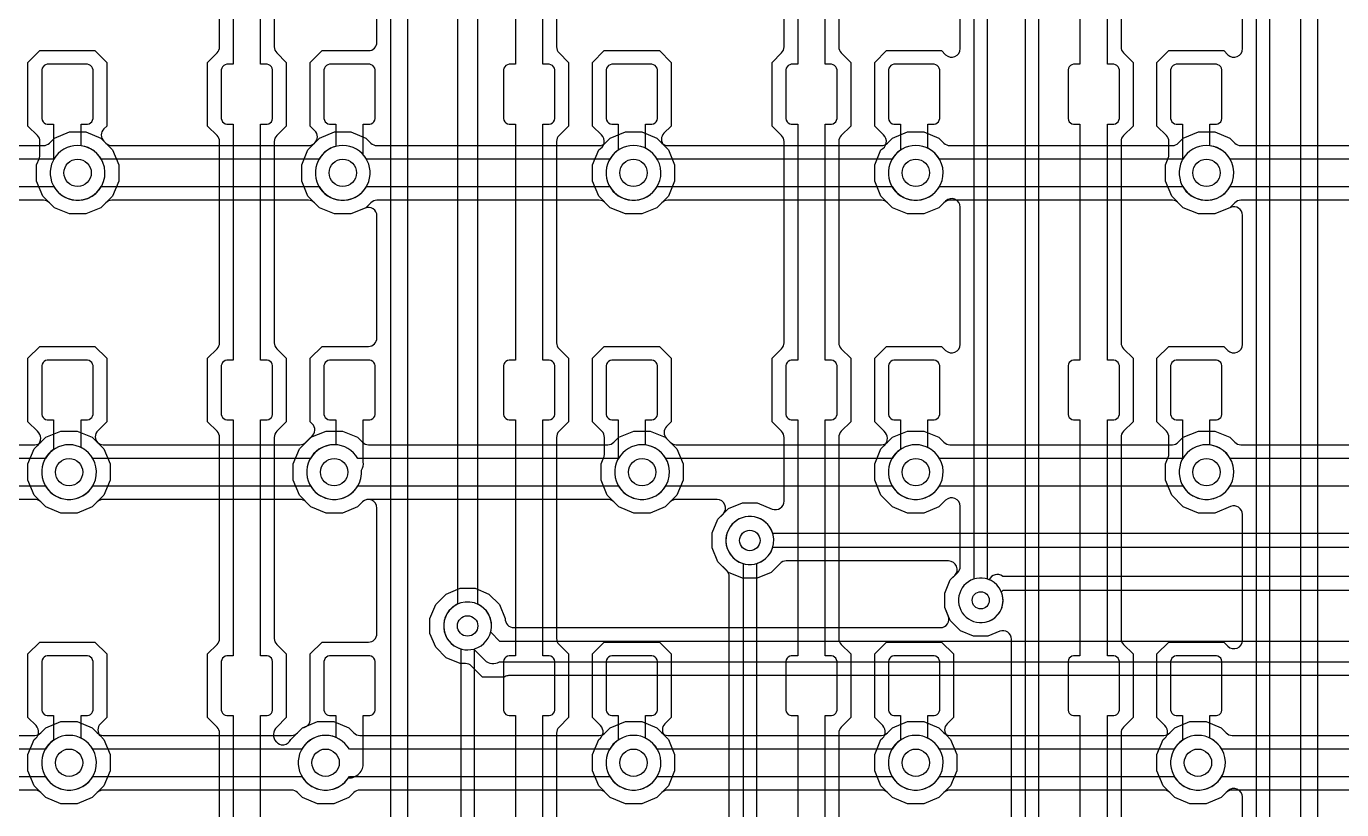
# Model space of a CAD drawing. Header units: millimetres. Extents: x -12.6 to 79.4, y -27 to 65.1.
# Drawn here: x 19.05 to 38.58, y 1.33 to 12.97 of the extents above; entities that cross this region are included whole.
import ezdxf

# ---------------------------------------------------------------- set-up
doc = ezdxf.new("R2010")
doc.units = ezdxf.units.MM

msp = doc.modelspace()

# ---------------------------------------------------------------- linework, layer by layer
at = {"layer": '16_copper'}
for points in [[(16.129, 11.201), (19.304, 11.201, 0.198917), (19.393, 11.239), (19.467, 11.312), (19.691, 11.405), (19.933, 11.405), (20.157, 11.312), (20.231, 11.239, 0.198917), (20.32, 11.201), (23.241, 11.201, 0.198917), (23.33, 11.239), (23.404, 11.312), (23.628, 11.405), (23.87, 11.405), (24.094, 11.312), (24.168, 11.239, 0.198912), (24.257, 11.201), (27.559, 11.201, 0.198912), (27.648, 11.239), (27.722, 11.312), (27.946, 11.405), (28.188, 11.405), (28.412, 11.312), (28.486, 11.239, 0.198912), (28.575, 11.201), (31.75, 11.201, 0.198912), (31.839, 11.239), (31.913, 11.312), (32.137, 11.405), (32.379, 11.405), (32.603, 11.312), (32.677, 11.239, 0.198912), (32.766, 11.201), (36.068, 11.201, 0.198912), (36.157, 11.239), (36.231, 11.312), (36.455, 11.405), (36.697, 11.405), (36.921, 11.312), (36.995, 11.239, 0.198912), (37.084, 11.201), (40.132, 11.201, 0.198912)], [(40.288, 10.998), (36.928, 10.998, 0.577351), (36.224, 10.998), (32.61, 10.998, 0.577351), (31.906, 10.998), (28.419, 10.998, 0.577351), (27.715, 10.998), (24.101, 10.998, 0.577351), (23.397, 10.998), (20.164, 10.998, 0.577351), (19.46, 10.998), (15.973, 10.998, 0.577351)], [(15.973, 10.592), (19.46, 10.592, 0.577351), (20.164, 10.592), (23.397, 10.592, 0.577351), (24.101, 10.592), (27.715, 10.592, 0.577351), (28.419, 10.592), (31.906, 10.592, 0.577351), (32.61, 10.592), (36.224, 10.592, 0.577351), (36.928, 10.592), (40.288, 10.592, 0.577351)], [(40.132, 10.389), (37.084, 10.389, 0.198912), (36.995, 10.351), (36.921, 10.278), (36.697, 10.185), (36.455, 10.185), (36.231, 10.278), (36.157, 10.351, 0.198912), (36.068, 10.389), (32.766, 10.389, 0.198912), (32.677, 10.351), (32.603, 10.278), (32.379, 10.185), (32.137, 10.185), (31.913, 10.278), (31.839, 10.351, 0.198912), (31.75, 10.389), (28.575, 10.389, 0.198912), (28.486, 10.351), (28.412, 10.278), (28.188, 10.185), (27.946, 10.185), (27.722, 10.278), (27.648, 10.351, 0.198912), (27.559, 10.389), (24.257, 10.389, 0.198912), (24.168, 10.351), (24.094, 10.278), (23.87, 10.185), (23.628, 10.185), (23.404, 10.278), (23.33, 10.351, 0.198917), (23.241, 10.389), (20.32, 10.389, 0.198917), (20.231, 10.351), (20.157, 10.278), (19.933, 10.185), (19.691, 10.185), (19.467, 10.278), (19.393, 10.351, 0.198917), (19.304, 10.389), (16.129, 10.389, 0.198917)], [(16.002, 6.756), (19.177, 6.756, 0.198917), (19.266, 6.794), (19.34, 6.867), (19.564, 6.96), (19.806, 6.96), (20.03, 6.867), (20.104, 6.794, 0.198917), (20.193, 6.756), (23.114, 6.756, 0.198917), (23.203, 6.794), (23.277, 6.867), (23.501, 6.96), (23.743, 6.96), (23.967, 6.867), (24.041, 6.794, 0.198917), (24.13, 6.756), (27.686, 6.756, 0.198917), (27.775, 6.794), (27.849, 6.867), (28.073, 6.96), (28.315, 6.96), (28.539, 6.867), (28.613, 6.794, 0.198917), (28.702, 6.756), (31.75, 6.756, 0.198917), (31.839, 6.794), (31.913, 6.867), (32.137, 6.96), (32.379, 6.96), (32.603, 6.867), (32.677, 6.794, 0.198917), (32.766, 6.756), (36.068, 6.756, 0.198917), (36.157, 6.794), (36.231, 6.867), (36.455, 6.96), (36.697, 6.96), (36.921, 6.867), (36.995, 6.794, 0.198917), (37.084, 6.756), (40.132, 6.756, 0.198917)], [(40.288, 6.553), (36.928, 6.553, 0.577351), (36.224, 6.553), (32.61, 6.553, 0.577351), (31.906, 6.553), (28.546, 6.553, 0.577351), (27.842, 6.553), (23.974, 6.553, 0.577351), (23.27, 6.553), (20.037, 6.553, 0.577351), (19.333, 6.553), (15.846, 6.553, 0.577351)], [(15.846, 6.147), (19.333, 6.147, 0.577351), (20.037, 6.147), (23.27, 6.147, 0.577351), (23.974, 6.147), (27.842, 6.147, 0.577351), (28.546, 6.147), (31.906, 6.147, 0.577351), (32.61, 6.147), (36.224, 6.147, 0.577351), (36.928, 6.147), (40.288, 6.147, 0.577351)], [(63.47, 3.327), (26.22, 3.327, 0.021326), (26.209, 3.327), (26.201, 3.325, 0.104696), (26.144, 3.302), (25.826, 3.302), (25.66, 3.468, 0.198912), (25.571, 3.505), (25.492, 3.505), (25.287, 3.59), (25.129, 3.747), (25.044, 3.953), (25.044, 4.175), (25.129, 4.381), (25.287, 4.538), (25.492, 4.623), (25.714, 4.623), (25.92, 4.538), (26.077, 4.381), (26.162, 4.175, 0.436394), (26.289, 4.039), (32.624, 4.039, 0.534518), (32.741, 4.214), (32.69, 4.339), (32.69, 4.551), (32.771, 4.747), (32.836, 4.812, 0.668185), (32.746, 5.029), (30.332, 5.029, 0.198912), (30.242, 4.992), (30.111, 4.86), (29.905, 4.775), (29.683, 4.775), (29.478, 4.86), (29.32, 5.017), (29.235, 5.223), (29.235, 5.445), (29.32, 5.651), (29.397, 5.727, 0.668185), (29.307, 5.944), (28.702, 5.944, 0.198917), (28.613, 5.906), (28.539, 5.833), (28.315, 5.74), (28.073, 5.74), (27.849, 5.833), (27.775, 5.906, 0.198917), (27.686, 5.944), (24.13, 5.944, 0.198917), (24.041, 5.906), (23.967, 5.833), (23.743, 5.74), (23.501, 5.74), (23.277, 5.833), (23.203, 5.906, 0.198917), (23.114, 5.944), (20.193, 5.944, 0.198917), (20.104, 5.906), (20.03, 5.833), (19.806, 5.74), (19.564, 5.74), (19.34, 5.833), (19.266, 5.906, 0.198917), (19.177, 5.944), (16.002, 5.944, 0.198917)], [(59.724, 5.436), (30.135, 5.436), (30.132, 5.449), (30.114, 5.492), (30.091, 5.532), (30.062, 5.569), (30.029, 5.602), (29.992, 5.63), (29.952, 5.654), (29.909, 5.671), (29.864, 5.684), (29.818, 5.69), (29.771, 5.69), (29.725, 5.684), (29.68, 5.671), (29.637, 5.654), (29.596, 5.63), (29.559, 5.602), (29.526, 5.569), (29.498, 5.532), (29.475, 5.492), (29.457, 5.449), (29.445, 5.404), (29.439, 5.357), (29.439, 5.311), (29.445, 5.264), (29.457, 5.219), (29.475, 5.176), (29.498, 5.136), (29.526, 5.099), (29.559, 5.066), (29.596, 5.038), (29.637, 5.014), (29.68, 4.997), (29.725, 4.984), (29.771, 4.978), (29.818, 4.978), (29.864, 4.984, 0.278054), (30.135, 5.232), (59.766, 5.232, 0.198912)], [(59.851, 4.801), (33.552, 4.801), (33.547, 4.805, 0.474067), (33.349, 4.75), (33.33, 4.758), (33.288, 4.77), (33.245, 4.775), (33.202, 4.775), (33.159, 4.77), (33.117, 4.758), (33.077, 4.742), (33.039, 4.72), (33.005, 4.694), (32.974, 4.663), (32.948, 4.629), (32.926, 4.591), (32.91, 4.551), (32.899, 4.51), (32.893, 4.467), (32.893, 4.423), (32.899, 4.38), (32.91, 4.339), (32.926, 4.299), (32.948, 4.261), (32.974, 4.227), (33.005, 4.196), (33.039, 4.17), (33.077, 4.148), (33.117, 4.132), (33.159, 4.12), (33.202, 4.115), (33.245, 4.115), (33.288, 4.12, 0.453094), (33.537, 4.551), (33.529, 4.571), (33.555, 4.597), (59.893, 4.597, 0.198912)], [(16.002, 2.438), (19.177, 2.438, 0.198912), (19.266, 2.476), (19.34, 2.549), (19.564, 2.642), (19.806, 2.642), (20.03, 2.549), (20.104, 2.476, 0.198912), (20.193, 2.438), (22.987, 2.438, 0.198912), (23.076, 2.476), (23.15, 2.549), (23.374, 2.642), (23.616, 2.642), (23.84, 2.549), (23.914, 2.476, 0.198912), (24.003, 2.438), (27.559, 2.438, 0.198912), (27.648, 2.476), (27.722, 2.549), (27.946, 2.642), (28.188, 2.642), (28.412, 2.549), (28.486, 2.476, 0.198912), (28.575, 2.438), (31.75, 2.438, 0.198917), (31.839, 2.476), (31.913, 2.549), (32.137, 2.642), (32.379, 2.642), (32.603, 2.549), (32.677, 2.476, 0.198917), (32.766, 2.438), (35.941, 2.438, 0.198917), (36.03, 2.476), (36.104, 2.549), (36.328, 2.642), (36.57, 2.642), (36.794, 2.549), (36.868, 2.476, 0.198917), (36.957, 2.438), (40.259, 2.438, 0.198917)], [(40.415, 2.235), (36.801, 2.235, 0.577351), (36.097, 2.235), (32.61, 2.235, 0.577351), (31.906, 2.235), (28.419, 2.235, 0.577351), (27.715, 2.235), (23.847, 2.235, 0.577351), (23.143, 2.235), (20.037, 2.235, 0.577351), (19.333, 2.235), (15.846, 2.235, 0.577351)], [(15.846, 1.829), (19.333, 1.829, 0.577351), (20.037, 1.829), (23.143, 1.829, 0.577351), (23.847, 1.829), (27.715, 1.829, 0.577351), (28.419, 1.829), (31.906, 1.829, 0.577351), (32.61, 1.829), (36.097, 1.829, 0.577351), (36.801, 1.829), (40.415, 1.829, 0.577351)], [(40.259, 1.626), (36.957, 1.626, 0.198917), (36.868, 1.588), (36.794, 1.515), (36.57, 1.422), (36.328, 1.422), (36.104, 1.515), (36.03, 1.588, 0.198917), (35.941, 1.626), (32.766, 1.626, 0.198917), (32.677, 1.588), (32.603, 1.515), (32.379, 1.422), (32.137, 1.422), (31.913, 1.515), (31.839, 1.588, 0.198917), (31.75, 1.626), (28.575, 1.626, 0.198912), (28.486, 1.588), (28.412, 1.515), (28.188, 1.422), (27.946, 1.422), (27.722, 1.515), (27.648, 1.588, 0.198912), (27.559, 1.626), (24.003, 1.626, 0.198912), (23.914, 1.588), (23.84, 1.515), (23.616, 1.422), (23.374, 1.422), (23.15, 1.515), (23.076, 1.588, 0.198912), (22.987, 1.626), (20.193, 1.626, 0.198912), (20.104, 1.588), (20.03, 1.515), (19.806, 1.422), (19.564, 1.422), (19.34, 1.515), (19.266, 1.588, 0.198912), (19.177, 1.626), (17.669, 1.626, 0.785538)]]:
    msp.add_lwpolyline(points, format="xyb", dxfattribs=at)
msp.add_lwpolyline([(64.027, 3.333, 1), (63.888, 4.033), (63.843, 4.02, 0.203027), (63.635, 3.835), (26.083, 3.835), (25.947, 3.972, 0.967795), (25.266, 4.179), (25.254, 4.134, 0.555733), (25.695, 3.721), (25.858, 3.557, 0.343852), (26.075, 3.531), (63.635, 3.531), (63.638, 3.525), (63.661, 3.485), (63.689, 3.448), (63.722, 3.415), (63.759, 3.387), (63.8, 3.363), (63.843, 3.346), (63.888, 3.333), (63.934, 3.327), (63.981, 3.327)], format="xyb", close=True, dxfattribs=at)
at = {"layer": '1_copper'}
for points in [[(33.122, 43.434), (33.122, 4.76), (33.117, 4.758), (33.077, 4.742), (33.039, 4.72), (33.005, 4.694), (32.974, 4.663), (32.948, 4.629), (32.926, 4.591), (32.91, 4.551), (32.899, 4.51), (32.893, 4.467), (32.893, 4.423), (32.899, 4.38), (32.91, 4.339), (32.926, 4.299), (32.948, 4.261), (32.974, 4.227), (33.005, 4.196), (33.039, 4.17), (33.077, 4.148), (33.117, 4.132), (33.159, 4.12), (33.202, 4.115), (33.245, 4.115), (33.288, 4.12, 0.773262), (33.325, 4.76), (33.325, 43.392)], [(25.451, 42.99), (25.451, 4.386, 0.687676), (25.502, 3.723), (25.502, -6.961), (25.497, -6.966, 0.355417), (25.513, -7.126), (26.035, -7.647)], [(26.252, -7.505), (25.705, -6.958), (25.705, 3.723, 0.687676), (25.756, 4.386), (25.756, 43.053, 0.198912)], [(33.884, 42.738), (33.884, -4.461), (33.863, -4.481), (33.837, -4.515), (33.815, -4.553), (33.799, -4.593), (33.788, -4.634), (33.782, -4.677), (33.782, -4.721), (33.788, -4.764), (33.799, -4.805), (33.815, -4.845), (33.837, -4.883), (33.863, -4.917), (33.894, -4.948), (33.928, -4.974), (33.966, -4.996), (34.006, -5.012), (34.048, -5.024), (34.091, -5.029), (34.134, -5.029), (34.177, -5.024, 0.941985), (34.087, -4.369), (34.087, 42.738, 0.943616)], [(24.46, 35.001), (24.46, 22.022, 0.666667), (24.46, 21.412), (24.46, -8.458, 0.198912)], [(24.714, -8.406), (24.714, 21.412, 0.666667), (24.714, 22.022), (24.714, 35.001, 0.966785)], [(38.227, -7.186), (38.227, 20.115, 0.981272), (37.985, 20.784), (37.942, 20.767, 0.654591), (37.973, 20.115), (37.973, -7.239, 0.198912)], [(21.92, -0.516), (21.92, 2.472, 0.198912), (21.883, 2.562), (21.742, 2.702), (21.742, 3.648), (21.883, 3.788, 0.198912), (21.92, 3.878), (21.92, 6.866, 0.198912), (21.883, 6.956), (21.742, 7.096), (21.742, 8.042), (21.883, 8.183, 0.198912), (21.92, 8.272), (21.92, 11.26, 0.198912), (21.883, 11.35), (21.742, 11.491), (21.742, 12.436), (21.883, 12.577, 0.198912), (21.92, 12.667), (21.92, 15.654, 0.198912)], [(22.733, 15.654), (22.733, 12.667, 0.198912), (22.77, 12.577), (22.911, 12.436), (22.911, 11.491), (22.77, 11.35, 0.198912), (22.733, 11.26), (22.733, 8.272, 0.198912), (22.77, 8.183), (22.911, 8.042), (22.911, 7.096), (22.77, 6.956, 0.198912), (22.733, 6.866), (22.733, 3.878, 0.198912), (22.77, 3.788), (22.911, 3.648), (22.911, 2.702), (22.77, 2.562, 0.428143), (22.762, 2.343), (22.764, 2.34, 0.22567), (22.864, 2.297), (22.875, 2.298, 0.242557), (22.978, 2.377), (23.15, 2.549, 0.391807), (23.266, 2.682), (23.266, 3.648), (23.441, 3.823), (24.13, 3.823, 0.414214), (24.257, 3.95), (24.257, 5.816, 0.668185), (24.04, 5.906), (23.967, 5.833), (23.743, 5.74), (23.501, 5.74), (23.277, 5.833), (23.105, 6.005), (23.012, 6.229), (23.012, 6.471), (23.105, 6.695), (23.289, 6.879, 0.439881), (23.297, 7.065), (23.266, 7.096), (23.266, 8.042), (23.441, 8.217), (24.13, 8.217, 0.414214), (24.257, 8.344), (24.257, 10.156, 0.534518), (24.081, 10.273), (23.87, 10.185), (23.628, 10.185), (23.404, 10.278), (23.232, 10.45), (23.139, 10.674), (23.139, 10.916), (23.232, 11.14), (23.335, 11.243, 0.414224), (23.335, 11.422), (23.266, 11.491), (23.266, 12.436), (23.441, 12.611), (24.13, 12.611, 0.414214), (24.257, 12.738), (24.257, 14.421, 0.534518)], [(26.924, 15.654), (26.924, 12.667, 0.198912), (26.961, 12.577), (27.102, 12.436), (27.102, 11.491), (26.961, 11.35, 0.198912), (26.924, 11.26), (26.924, 8.272, 0.198912), (26.961, 8.183), (27.102, 8.042), (27.102, 7.096), (26.961, 6.956, 0.198912), (26.924, 6.866), (26.924, 3.878, 0.198912), (26.961, 3.788), (27.102, 3.648), (27.102, 2.702), (26.961, 2.562, 0.198912), (26.924, 2.472), (26.924, -0.516, 0.198912)], [(29.489, -3.501), (29.489, 4.796, 0.198912), (29.452, 4.886), (29.32, 5.017), (29.235, 5.223), (29.235, 5.445), (29.32, 5.651), (29.478, 5.808), (29.683, 5.893), (29.905, 5.893), (30.127, 5.801, 0.534511), (30.302, 5.918), (30.302, 6.866, 0.198912), (30.265, 6.956), (30.124, 7.096), (30.124, 8.042), (30.265, 8.183, 0.198912), (30.302, 8.272), (30.302, 11.26, 0.198912), (30.265, 11.35), (30.124, 11.491), (30.124, 12.436), (30.265, 12.577, 0.198912), (30.302, 12.667), (30.302, 15.654, 0.198912)], [(31.115, 15.654), (31.115, 12.667, 0.198912), (31.152, 12.577), (31.293, 12.436), (31.293, 11.491), (31.152, 11.35, 0.198912), (31.115, 11.26), (31.115, 8.272, 0.198912), (31.152, 8.183), (31.293, 8.042), (31.293, 7.096), (31.152, 6.956, 0.198912), (31.115, 6.866), (31.115, 3.878, 0.198912), (31.152, 3.788), (31.293, 3.648), (31.293, 2.702), (31.152, 2.562, 0.198912), (31.115, 2.472), (31.115, -0.516, 0.198912)], [(35.306, 15.654), (35.306, 12.667, 0.198912), (35.343, 12.577), (35.484, 12.436), (35.484, 11.491), (35.343, 11.35, 0.198912), (35.306, 11.26), (35.306, 8.272, 0.198912), (35.343, 8.183), (35.484, 8.042), (35.484, 7.096), (35.343, 6.956, 0.198912), (35.306, 6.866), (35.306, 3.878, 0.198912), (35.343, 3.788), (35.484, 3.648), (35.484, 2.702), (35.343, 2.562, 0.198912), (35.306, 2.472), (35.306, -0.516, 0.198912)], [(33.68, -4.324), (33.68, 3.867, 0.534518), (33.505, 3.984), (33.329, 3.912), (33.117, 3.912), (32.921, 3.993), (32.771, 4.143), (32.69, 4.339), (32.69, 4.551), (32.771, 4.747), (32.881, 4.857, 0.198912), (32.918, 4.947), (32.918, 5.842, 0.668185), (32.702, 5.931), (32.603, 5.833), (32.379, 5.74), (32.137, 5.74), (31.913, 5.833), (31.741, 6.005), (31.648, 6.229), (31.648, 6.471), (31.741, 6.695), (31.789, 6.743), (31.792, 6.747, 0.449581), (31.789, 6.956), (31.648, 7.096), (31.648, 8.042), (31.823, 8.217), (32.642, 8.217), (32.702, 8.157, 0.668185), (32.918, 8.247), (32.918, 10.287, 0.668185), (32.702, 10.376), (32.603, 10.278), (32.379, 10.185), (32.137, 10.185), (31.913, 10.278), (31.741, 10.45), (31.648, 10.674), (31.648, 10.916), (31.741, 11.14, 0.539723), (31.78, 11.359), (31.648, 11.491), (31.648, 12.436), (31.823, 12.611), (32.642, 12.611), (32.702, 12.551, 0.668185), (32.918, 12.641), (32.918, 14.605, 0.668185)], [(37.109, -0.541), (37.109, 1.524, 0.668185), (36.893, 1.613), (36.794, 1.515), (36.57, 1.422), (36.328, 1.422), (36.104, 1.515), (35.932, 1.687), (35.839, 1.911), (35.839, 2.153), (35.932, 2.377, 0.50006), (35.958, 2.583), (35.839, 2.702), (35.839, 3.648), (36.014, 3.823), (36.833, 3.823), (36.893, 3.763, 0.668185), (37.109, 3.853), (37.109, 5.721, 0.534511), (36.934, 5.838), (36.697, 5.74), (36.455, 5.74), (36.231, 5.833), (36.059, 6.005), (35.966, 6.229), (35.966, 6.471), (36.008, 6.571, 0.098491), (36.017, 6.619), (36.017, 6.866, 0.198912), (35.98, 6.956), (35.839, 7.096), (35.839, 8.042), (36.014, 8.217), (36.833, 8.217), (36.893, 8.157, 0.668185), (37.109, 8.247), (37.109, 10.166, 0.534518), (36.934, 10.283), (36.697, 10.185), (36.455, 10.185), (36.231, 10.278), (36.059, 10.45), (35.966, 10.674), (35.966, 10.916), (36.008, 11.016, 0.098491), (36.017, 11.064), (36.017, 11.26, 0.198912), (35.98, 11.35), (35.839, 11.491), (35.839, 12.436), (36.014, 12.611), (36.833, 12.611), (36.893, 12.551, 0.668185), (37.109, 12.641), (37.109, 14.484, 0.534518)]]:
    msp.add_lwpolyline(points, format="xyb", dxfattribs=at)
for points in [[(37.313, 42.545), (37.313, -4.257)], [(37.516, -4.257), (37.516, 42.503)], [(22.123, 15.913), (22.123, 12.408), (22.028, 12.408), (22.004, 12.401), (21.982, 12.389), (21.965, 12.371), (21.952, 12.349), (21.946, 12.325), (21.946, 11.602), (21.952, 11.577), (21.965, 11.556), (21.982, 11.538), (22.004, 11.525), (22.028, 11.519), (22.123, 11.519), (22.123, 8.014), (22.028, 8.014), (22.004, 8.007), (21.982, 7.995), (21.965, 7.977), (21.952, 7.955), (21.946, 7.931), (21.946, 7.207), (21.952, 7.183), (21.965, 7.161), (21.982, 7.144), (22.004, 7.131), (22.028, 7.125), (22.123, 7.125), (22.123, 3.62), (22.028, 3.62), (22.004, 3.613), (21.982, 3.6), (21.965, 3.583), (21.952, 3.561), (21.946, 3.537), (21.946, 2.813), (21.952, 2.789), (21.965, 2.767), (21.982, 2.75), (22.004, 2.737), (22.028, 2.731), (22.123, 2.731), (22.123, -0.775)], [(22.53, -0.775), (22.53, 2.731), (22.625, 2.731), (22.649, 2.737), (22.671, 2.75), (22.689, 2.767), (22.701, 2.789), (22.708, 2.813), (22.708, 3.537), (22.701, 3.561), (22.689, 3.583), (22.671, 3.6), (22.649, 3.613), (22.625, 3.62), (22.53, 3.62), (22.53, 7.125), (22.625, 7.125), (22.649, 7.131), (22.671, 7.144), (22.689, 7.161), (22.701, 7.183), (22.708, 7.207), (22.708, 7.931), (22.701, 7.955), (22.689, 7.977), (22.671, 7.995), (22.649, 8.007), (22.625, 8.014), (22.53, 8.014), (22.53, 11.519), (22.625, 11.519), (22.649, 11.525), (22.671, 11.538), (22.689, 11.556), (22.701, 11.577), (22.708, 11.602), (22.708, 12.325), (22.701, 12.349), (22.689, 12.371), (22.671, 12.389), (22.649, 12.401), (22.625, 12.408), (22.53, 12.408), (22.53, 15.913)], [(26.314, 15.913), (26.314, 12.408), (26.219, 12.408), (26.195, 12.401), (26.173, 12.389), (26.156, 12.371), (26.143, 12.349), (26.137, 12.325), (26.137, 11.602), (26.143, 11.577), (26.156, 11.556), (26.173, 11.538), (26.195, 11.525), (26.219, 11.519), (26.314, 11.519), (26.314, 8.014), (26.219, 8.014), (26.195, 8.007), (26.173, 7.995), (26.156, 7.977), (26.143, 7.955), (26.137, 7.931), (26.137, 7.207), (26.143, 7.183), (26.156, 7.161), (26.173, 7.144), (26.195, 7.131), (26.219, 7.125), (26.314, 7.125), (26.314, 3.62), (26.219, 3.62), (26.195, 3.613), (26.173, 3.6), (26.156, 3.583), (26.143, 3.561), (26.137, 3.537), (26.137, 2.813), (26.143, 2.789), (26.156, 2.767), (26.173, 2.75), (26.195, 2.737), (26.219, 2.731), (26.314, 2.731), (26.314, -0.775)], [(26.721, -0.775), (26.721, 2.731), (26.816, 2.731), (26.84, 2.737), (26.862, 2.75), (26.88, 2.767), (26.892, 2.789), (26.899, 2.813), (26.899, 3.537), (26.892, 3.561), (26.88, 3.583), (26.862, 3.6), (26.84, 3.613), (26.816, 3.62), (26.721, 3.62), (26.721, 7.125), (26.816, 7.125), (26.84, 7.131), (26.862, 7.144), (26.88, 7.161), (26.892, 7.183), (26.899, 7.207), (26.899, 7.931), (26.892, 7.955), (26.88, 7.977), (26.862, 7.995), (26.84, 8.007), (26.816, 8.014), (26.721, 8.014), (26.721, 11.519), (26.816, 11.519), (26.84, 11.525), (26.862, 11.538), (26.88, 11.556), (26.892, 11.577), (26.899, 11.602), (26.899, 12.325), (26.892, 12.349), (26.88, 12.371), (26.862, 12.389), (26.84, 12.401), (26.816, 12.408), (26.721, 12.408), (26.721, 15.913)], [(30.505, 15.913), (30.505, 12.408), (30.41, 12.408), (30.386, 12.401), (30.364, 12.389), (30.347, 12.371), (30.334, 12.349), (30.328, 12.325), (30.328, 11.602), (30.334, 11.577), (30.347, 11.556), (30.364, 11.538), (30.386, 11.525), (30.41, 11.519), (30.505, 11.519), (30.505, 8.014), (30.41, 8.014), (30.386, 8.007), (30.364, 7.995), (30.347, 7.977), (30.334, 7.955), (30.328, 7.931), (30.328, 7.207), (30.334, 7.183), (30.347, 7.161), (30.364, 7.144), (30.386, 7.131), (30.41, 7.125), (30.505, 7.125), (30.505, 3.62), (30.41, 3.62), (30.386, 3.613), (30.364, 3.6), (30.347, 3.583), (30.334, 3.561), (30.328, 3.537), (30.328, 2.813), (30.334, 2.789), (30.347, 2.767), (30.364, 2.75), (30.386, 2.737), (30.41, 2.731), (30.505, 2.731), (30.505, -0.775)], [(30.912, -0.775), (30.912, 2.731), (31.007, 2.731), (31.031, 2.737), (31.053, 2.75), (31.071, 2.767), (31.083, 2.789), (31.09, 2.813), (31.09, 3.537), (31.083, 3.561), (31.071, 3.583), (31.053, 3.6), (31.031, 3.613), (31.007, 3.62), (30.912, 3.62), (30.912, 7.125), (31.007, 7.125), (31.031, 7.131), (31.053, 7.144), (31.071, 7.161), (31.083, 7.183), (31.09, 7.207), (31.09, 7.931), (31.083, 7.955), (31.071, 7.977), (31.053, 7.995), (31.031, 8.007), (31.007, 8.014), (30.912, 8.014), (30.912, 11.519), (31.007, 11.519), (31.031, 11.525), (31.053, 11.538), (31.071, 11.556), (31.083, 11.577), (31.09, 11.602), (31.09, 12.325), (31.083, 12.349), (31.071, 12.371), (31.053, 12.389), (31.031, 12.401), (31.007, 12.408), (30.912, 12.408), (30.912, 15.913)], [(34.696, 15.913), (34.696, 12.408), (34.601, 12.408), (34.577, 12.401), (34.555, 12.389), (34.538, 12.371), (34.525, 12.349), (34.519, 12.325), (34.519, 11.602), (34.525, 11.577), (34.538, 11.556), (34.555, 11.538), (34.577, 11.525), (34.601, 11.519), (34.696, 11.519), (34.696, 8.014), (34.601, 8.014), (34.577, 8.007), (34.555, 7.995), (34.538, 7.977), (34.525, 7.955), (34.519, 7.931), (34.519, 7.207), (34.525, 7.183), (34.538, 7.161), (34.555, 7.144), (34.577, 7.131), (34.601, 7.125), (34.696, 7.125), (34.696, 3.62), (34.601, 3.62), (34.577, 3.613), (34.555, 3.6), (34.538, 3.583), (34.525, 3.561), (34.519, 3.537), (34.519, 2.813), (34.525, 2.789), (34.538, 2.767), (34.555, 2.75), (34.577, 2.737), (34.601, 2.731), (34.696, 2.731), (34.696, -0.775)], [(35.103, -0.775), (35.103, 2.731), (35.198, 2.731), (35.222, 2.737), (35.244, 2.75), (35.262, 2.767), (35.274, 2.789), (35.281, 2.813), (35.281, 3.537), (35.274, 3.561), (35.262, 3.583), (35.244, 3.6), (35.222, 3.613), (35.198, 3.62), (35.103, 3.62), (35.103, 7.125), (35.198, 7.125), (35.222, 7.131), (35.244, 7.144), (35.262, 7.161), (35.274, 7.183), (35.281, 7.207), (35.281, 7.931), (35.274, 7.955), (35.262, 7.977), (35.244, 7.995), (35.222, 8.007), (35.198, 8.014), (35.103, 8.014), (35.103, 11.519), (35.198, 11.519), (35.222, 11.525), (35.244, 11.538), (35.262, 11.556), (35.274, 11.577), (35.281, 11.602), (35.281, 12.325), (35.274, 12.349), (35.262, 12.371), (35.244, 12.389), (35.222, 12.401), (35.198, 12.408), (35.103, 12.408), (35.103, 15.913)]]:
    msp.add_lwpolyline(points, dxfattribs=at)
for points in [[(19.691, 10.185), (19.467, 10.278), (19.295, 10.45), (19.202, 10.674), (19.202, 10.916), (19.244, 11.016, 0.098491), (19.253, 11.064), (19.253, 11.26, 0.198912), (19.216, 11.35), (19.075, 11.491), (19.075, 12.436), (19.25, 12.611), (20.069, 12.611), (20.244, 12.436), (20.244, 11.491), (20.201, 11.448, 0.414219), (20.201, 11.268), (20.329, 11.14), (20.422, 10.916), (20.422, 10.674), (20.329, 10.45), (20.157, 10.278), (19.933, 10.185)], [(27.946, 10.185), (27.722, 10.278), (27.55, 10.45), (27.457, 10.674), (27.457, 10.916), (27.55, 11.14, 0.539723), (27.589, 11.359), (27.457, 11.491), (27.457, 12.436), (27.632, 12.611), (28.451, 12.611), (28.626, 12.436), (28.626, 11.491), (28.519, 11.384, 0.414219), (28.519, 11.205), (28.584, 11.14), (28.677, 10.916), (28.677, 10.674), (28.584, 10.45), (28.412, 10.278), (28.188, 10.185)], [(19.891, 10.396, 0.850835), (19.863, 11.198), (19.863, 11.519), (19.958, 11.519), (19.982, 11.525), (20.004, 11.538), (20.022, 11.556), (20.034, 11.577), (20.041, 11.602), (20.041, 12.325), (20.034, 12.349), (20.022, 12.371), (20.004, 12.389), (19.982, 12.401), (19.958, 12.408), (19.361, 12.408), (19.337, 12.401), (19.315, 12.389), (19.298, 12.371), (19.285, 12.349), (19.279, 12.325), (19.279, 11.602), (19.285, 11.577), (19.298, 11.556), (19.315, 11.538), (19.337, 11.525), (19.361, 11.519), (19.456, 11.519), (19.456, 10.992), (19.447, 10.975), (19.426, 10.926), (19.413, 10.874), (19.406, 10.822), (19.406, 10.768), (19.413, 10.716), (19.426, 10.664), (19.447, 10.615), (19.473, 10.569), (19.506, 10.526), (19.543, 10.489), (19.586, 10.456), (19.632, 10.43), (19.681, 10.409), (19.733, 10.396), (19.785, 10.389), (19.839, 10.389)], [(23.828, 10.396, 0.578972), (24.054, 11.065), (24.054, 11.519), (24.149, 11.519), (24.173, 11.525), (24.195, 11.538), (24.213, 11.556), (24.225, 11.577), (24.232, 11.602), (24.232, 12.325), (24.225, 12.349), (24.213, 12.371), (24.195, 12.389), (24.173, 12.401), (24.149, 12.408), (23.552, 12.408), (23.528, 12.401), (23.506, 12.389), (23.489, 12.371), (23.476, 12.349), (23.47, 12.325), (23.47, 11.602), (23.476, 11.577), (23.489, 11.556), (23.506, 11.538), (23.528, 11.525), (23.552, 11.519), (23.647, 11.519), (23.647, 11.189), (23.618, 11.181), (23.569, 11.16), (23.523, 11.134), (23.48, 11.101), (23.443, 11.064), (23.41, 11.021), (23.384, 10.975), (23.363, 10.926), (23.35, 10.874), (23.343, 10.822), (23.343, 10.768), (23.35, 10.716), (23.363, 10.664), (23.384, 10.615), (23.41, 10.569), (23.443, 10.526), (23.48, 10.489), (23.523, 10.456), (23.569, 10.43), (23.618, 10.409), (23.67, 10.396), (23.722, 10.389), (23.776, 10.389)], [(28.146, 10.396, 0.718932), (28.245, 11.161), (28.245, 11.519), (28.34, 11.519), (28.364, 11.525), (28.386, 11.538), (28.404, 11.556), (28.416, 11.577), (28.423, 11.602), (28.423, 12.325), (28.416, 12.349), (28.404, 12.371), (28.386, 12.389), (28.364, 12.401), (28.34, 12.408), (27.743, 12.408), (27.719, 12.401), (27.697, 12.389), (27.68, 12.371), (27.667, 12.349), (27.661, 12.325), (27.661, 11.602), (27.667, 11.577), (27.68, 11.556), (27.697, 11.538), (27.719, 11.525), (27.743, 11.519), (27.838, 11.519), (27.838, 11.132), (27.798, 11.101), (27.761, 11.064), (27.728, 11.021), (27.702, 10.975), (27.681, 10.926), (27.668, 10.874), (27.661, 10.822), (27.661, 10.768), (27.668, 10.716), (27.681, 10.664), (27.702, 10.615), (27.728, 10.569), (27.761, 10.526), (27.798, 10.489), (27.841, 10.456), (27.887, 10.43), (27.936, 10.409), (27.988, 10.396), (28.04, 10.389), (28.094, 10.389)], [(32.337, 10.396, 0.718932), (32.436, 11.161), (32.436, 11.519), (32.531, 11.519), (32.555, 11.525), (32.577, 11.538), (32.595, 11.556), (32.607, 11.577), (32.614, 11.602), (32.614, 12.325), (32.607, 12.349), (32.595, 12.371), (32.577, 12.389), (32.555, 12.401), (32.531, 12.408), (31.934, 12.408), (31.91, 12.401), (31.888, 12.389), (31.871, 12.371), (31.858, 12.349), (31.852, 12.325), (31.852, 11.602), (31.858, 11.577), (31.871, 11.556), (31.888, 11.538), (31.91, 11.525), (31.934, 11.519), (32.029, 11.519), (32.029, 11.132), (31.989, 11.101), (31.952, 11.064), (31.919, 11.021), (31.893, 10.975), (31.872, 10.926), (31.859, 10.874), (31.852, 10.822), (31.852, 10.768), (31.859, 10.716), (31.872, 10.664), (31.893, 10.615), (31.919, 10.569), (31.952, 10.526), (31.989, 10.489), (32.032, 10.456), (32.078, 10.43), (32.127, 10.409), (32.179, 10.396), (32.231, 10.389), (32.285, 10.389)], [(36.655, 10.396, 0.850835), (36.627, 11.198), (36.627, 11.519), (36.722, 11.519), (36.746, 11.525), (36.768, 11.538), (36.786, 11.556), (36.798, 11.577), (36.805, 11.602), (36.805, 12.325), (36.798, 12.349), (36.786, 12.371), (36.768, 12.389), (36.746, 12.401), (36.722, 12.408), (36.125, 12.408), (36.101, 12.401), (36.079, 12.389), (36.062, 12.371), (36.049, 12.349), (36.043, 12.325), (36.043, 11.602), (36.049, 11.577), (36.062, 11.556), (36.079, 11.538), (36.101, 11.525), (36.125, 11.519), (36.22, 11.519), (36.22, 10.992), (36.211, 10.975), (36.19, 10.926), (36.177, 10.874), (36.17, 10.822), (36.17, 10.768), (36.177, 10.716), (36.19, 10.664), (36.211, 10.615), (36.237, 10.569), (36.27, 10.526), (36.307, 10.489), (36.35, 10.456), (36.396, 10.43), (36.445, 10.409), (36.497, 10.396), (36.549, 10.389), (36.603, 10.389)], [(19.564, 5.74), (19.34, 5.833), (19.168, 6.005), (19.075, 6.229), (19.075, 6.471), (19.168, 6.695), (19.216, 6.743), (19.219, 6.747, 0.449581), (19.216, 6.956), (19.075, 7.096), (19.075, 8.042), (19.25, 8.217), (20.069, 8.217), (20.244, 8.042), (20.244, 7.096), (20.112, 6.965, 0.414219), (20.112, 6.785), (20.202, 6.695), (20.295, 6.471), (20.295, 6.229), (20.202, 6.005), (20.03, 5.833), (19.806, 5.74)], [(28.073, 5.74), (27.849, 5.833), (27.677, 6.005), (27.584, 6.229), (27.584, 6.471), (27.626, 6.571, 0.098491), (27.635, 6.619), (27.635, 6.866, 0.198912), (27.598, 6.956), (27.457, 7.096), (27.457, 8.042), (27.632, 8.217), (28.451, 8.217), (28.626, 8.042), (28.626, 7.096), (28.558, 7.028, 0.414219), (28.558, 6.849), (28.711, 6.695), (28.804, 6.471), (28.804, 6.229), (28.711, 6.005), (28.539, 5.833), (28.315, 5.74)], [(19.764, 5.951, 0.718932), (19.863, 6.716), (19.863, 7.125), (19.958, 7.125), (19.982, 7.131), (20.004, 7.144), (20.022, 7.161), (20.034, 7.183), (20.041, 7.207), (20.041, 7.931), (20.034, 7.955), (20.022, 7.977), (20.004, 7.995), (19.982, 8.007), (19.958, 8.014), (19.361, 8.014), (19.337, 8.007), (19.315, 7.995), (19.298, 7.977), (19.285, 7.955), (19.279, 7.931), (19.279, 7.207), (19.285, 7.183), (19.298, 7.161), (19.315, 7.144), (19.337, 7.131), (19.361, 7.125), (19.456, 7.125), (19.456, 6.687), (19.416, 6.656), (19.379, 6.619), (19.346, 6.576), (19.32, 6.53), (19.299, 6.481), (19.286, 6.429), (19.279, 6.377), (19.279, 6.323), (19.286, 6.271), (19.299, 6.219), (19.32, 6.17), (19.346, 6.124), (19.379, 6.081), (19.416, 6.044), (19.459, 6.011), (19.505, 5.985), (19.554, 5.964), (19.606, 5.951), (19.658, 5.944), (19.712, 5.944)], [(23.701, 5.951, 0.339453), (24.028, 6.323), (24.028, 6.377, 0.155133), (24.054, 6.502), (24.054, 7.125), (24.149, 7.125), (24.173, 7.131), (24.195, 7.144), (24.213, 7.161), (24.225, 7.183), (24.232, 7.207), (24.232, 7.931), (24.225, 7.955), (24.213, 7.977), (24.195, 7.995), (24.173, 8.007), (24.149, 8.014), (23.552, 8.014), (23.528, 8.007), (23.506, 7.995), (23.489, 7.977), (23.476, 7.955), (23.47, 7.931), (23.47, 7.207), (23.476, 7.183), (23.489, 7.161), (23.506, 7.144), (23.528, 7.131), (23.552, 7.125), (23.647, 7.125), (23.647, 6.756), (23.595, 6.756), (23.543, 6.749), (23.491, 6.736), (23.442, 6.715), (23.396, 6.689), (23.353, 6.656), (23.316, 6.619), (23.283, 6.576), (23.257, 6.53), (23.236, 6.481), (23.223, 6.429), (23.216, 6.377), (23.216, 6.323), (23.223, 6.271), (23.236, 6.219), (23.257, 6.17), (23.283, 6.124), (23.316, 6.081), (23.353, 6.044), (23.396, 6.011), (23.442, 5.985), (23.491, 5.964), (23.543, 5.951), (23.595, 5.944), (23.649, 5.944)], [(28.273, 5.951, 0.850835), (28.245, 6.753), (28.245, 7.125), (28.34, 7.125), (28.364, 7.131), (28.386, 7.144), (28.404, 7.161), (28.416, 7.183), (28.423, 7.207), (28.423, 7.931), (28.416, 7.955), (28.404, 7.977), (28.386, 7.995), (28.364, 8.007), (28.34, 8.014), (27.743, 8.014), (27.719, 8.007), (27.697, 7.995), (27.68, 7.977), (27.667, 7.955), (27.661, 7.931), (27.661, 7.207), (27.667, 7.183), (27.68, 7.161), (27.697, 7.144), (27.719, 7.131), (27.743, 7.125), (27.838, 7.125), (27.838, 6.547), (27.829, 6.53), (27.808, 6.481), (27.795, 6.429), (27.788, 6.377), (27.788, 6.323), (27.795, 6.271), (27.808, 6.219), (27.829, 6.17), (27.855, 6.124), (27.888, 6.081), (27.925, 6.044), (27.968, 6.011), (28.014, 5.985), (28.063, 5.964), (28.115, 5.951), (28.167, 5.944), (28.221, 5.944)], [(32.337, 5.951, 0.718932), (32.436, 6.716), (32.436, 7.125), (32.531, 7.125), (32.555, 7.131), (32.577, 7.144), (32.595, 7.161), (32.607, 7.183), (32.614, 7.207), (32.614, 7.931), (32.607, 7.955), (32.595, 7.977), (32.577, 7.995), (32.555, 8.007), (32.531, 8.014), (31.934, 8.014), (31.91, 8.007), (31.888, 7.995), (31.871, 7.977), (31.858, 7.955), (31.852, 7.931), (31.852, 7.207), (31.858, 7.183), (31.871, 7.161), (31.888, 7.144), (31.91, 7.131), (31.934, 7.125), (32.029, 7.125), (32.029, 6.687), (31.989, 6.656), (31.952, 6.619), (31.919, 6.576), (31.893, 6.53), (31.872, 6.481), (31.859, 6.429), (31.852, 6.377), (31.852, 6.323), (31.859, 6.271), (31.872, 6.219), (31.893, 6.17), (31.919, 6.124), (31.952, 6.081), (31.989, 6.044), (32.032, 6.011), (32.078, 5.985), (32.127, 5.964), (32.179, 5.951), (32.231, 5.944), (32.285, 5.944)], [(36.655, 5.951, 0.850835), (36.627, 6.753), (36.627, 7.125), (36.722, 7.125), (36.746, 7.131), (36.768, 7.144), (36.786, 7.161), (36.798, 7.183), (36.805, 7.207), (36.805, 7.931), (36.798, 7.955), (36.786, 7.977), (36.768, 7.995), (36.746, 8.007), (36.722, 8.014), (36.125, 8.014), (36.101, 8.007), (36.079, 7.995), (36.062, 7.977), (36.049, 7.955), (36.043, 7.931), (36.043, 7.207), (36.049, 7.183), (36.062, 7.161), (36.079, 7.144), (36.101, 7.131), (36.125, 7.125), (36.22, 7.125), (36.22, 6.547), (36.211, 6.53), (36.19, 6.481), (36.177, 6.429), (36.17, 6.377), (36.17, 6.323), (36.177, 6.271), (36.19, 6.219), (36.211, 6.17), (36.237, 6.124), (36.27, 6.081), (36.307, 6.044), (36.35, 6.011), (36.396, 5.985), (36.445, 5.964), (36.497, 5.951), (36.549, 5.944), (36.603, 5.944)], [(35.82, -9.753, 0.182645), (35.886, -9.724), (36.026, -9.584, 0.954416), (36.393, -8.975), (36.353, -8.951, 0.730922), (35.882, -9.44), (35.772, -9.55), (30.649, -9.55), (29.896, -8.797), (29.896, 4.993, 0.954409), (29.725, 5.684), (29.68, 5.671, 0.730917), (29.693, 4.993), (29.693, -8.839, 0.198912), (29.722, -8.911), (30.535, -9.724, 0.198912), (30.607, -9.754), (35.814, -9.754)], [(19.564, 1.422), (19.34, 1.515), (19.168, 1.687), (19.075, 1.911), (19.075, 2.153), (19.168, 2.377, 0.50006), (19.194, 2.583), (19.075, 2.702), (19.075, 3.648), (19.25, 3.823), (20.069, 3.823), (20.244, 3.648), (20.244, 2.702), (20.15, 2.609, 0.414224), (20.15, 2.429), (20.202, 2.377), (20.295, 2.153), (20.295, 1.911), (20.202, 1.687), (20.03, 1.515), (19.806, 1.422)], [(27.946, 1.422), (27.722, 1.515), (27.55, 1.687), (27.457, 1.911), (27.457, 2.153), (27.55, 2.377, 0.50006), (27.576, 2.583), (27.457, 2.702), (27.457, 3.648), (27.632, 3.823), (28.451, 3.823), (28.626, 3.648), (28.626, 2.702), (28.532, 2.609, 0.414224), (28.532, 2.429), (28.584, 2.377), (28.677, 2.153), (28.677, 1.911), (28.584, 1.687), (28.412, 1.515), (28.188, 1.422)], [(32.137, 1.422), (31.913, 1.515), (31.741, 1.687), (31.648, 1.911), (31.648, 2.153), (31.741, 2.377, 0.50006), (31.767, 2.583), (31.648, 2.702), (31.648, 3.648), (31.823, 3.823), (32.642, 3.823), (32.817, 3.648), (32.817, 2.702), (32.723, 2.609, 0.414224), (32.723, 2.429), (32.775, 2.377), (32.868, 2.153), (32.868, 1.911), (32.775, 1.687), (32.603, 1.515), (32.379, 1.422)], [(19.764, 1.633, 0.718932), (19.863, 2.398), (19.863, 2.731), (19.958, 2.731), (19.982, 2.737), (20.004, 2.75), (20.022, 2.767), (20.034, 2.789), (20.041, 2.813), (20.041, 3.537), (20.034, 3.561), (20.022, 3.583), (20.004, 3.6), (19.982, 3.613), (19.958, 3.62), (19.361, 3.62), (19.337, 3.613), (19.315, 3.6), (19.298, 3.583), (19.285, 3.561), (19.279, 3.537), (19.279, 2.813), (19.285, 2.789), (19.298, 2.767), (19.315, 2.75), (19.337, 2.737), (19.361, 2.731), (19.456, 2.731), (19.456, 2.369), (19.416, 2.338), (19.379, 2.301), (19.346, 2.258), (19.32, 2.212), (19.299, 2.163), (19.286, 2.111), (19.279, 2.059), (19.279, 2.005), (19.286, 1.953), (19.299, 1.901), (19.32, 1.852), (19.346, 1.806), (19.379, 1.763), (19.416, 1.726), (19.459, 1.693), (19.505, 1.667), (19.554, 1.646), (19.606, 1.633), (19.658, 1.626), (19.712, 1.626)], [(23.574, 1.633, 0.165099), (23.801, 1.763), (23.834, 1.806, 0.436307), (24.054, 2.032), (24.054, 2.731), (24.149, 2.731), (24.173, 2.737), (24.195, 2.75), (24.213, 2.767), (24.225, 2.789), (24.232, 2.813), (24.232, 3.537), (24.225, 3.561), (24.213, 3.583), (24.195, 3.6), (24.173, 3.613), (24.149, 3.62), (23.552, 3.62), (23.528, 3.613), (23.506, 3.6), (23.489, 3.583), (23.476, 3.561), (23.47, 3.537), (23.47, 2.813), (23.476, 2.789), (23.489, 2.767), (23.506, 2.75), (23.528, 2.737), (23.552, 2.731), (23.647, 2.731), (23.647, 2.409), (23.626, 2.418), (23.574, 2.431), (23.522, 2.438), (23.468, 2.438), (23.416, 2.431), (23.364, 2.418), (23.315, 2.397), (23.269, 2.371), (23.226, 2.338), (23.189, 2.301), (23.156, 2.258), (23.13, 2.212), (23.109, 2.163), (23.096, 2.111), (23.089, 2.059), (23.089, 2.005), (23.096, 1.953), (23.109, 1.901), (23.13, 1.852), (23.156, 1.806), (23.189, 1.763), (23.226, 1.726), (23.269, 1.693), (23.315, 1.667), (23.364, 1.646), (23.416, 1.633), (23.468, 1.626), (23.522, 1.626)], [(28.146, 1.633, 0.718932), (28.245, 2.398), (28.245, 2.731), (28.34, 2.731), (28.364, 2.737), (28.386, 2.75), (28.404, 2.767), (28.416, 2.789), (28.423, 2.813), (28.423, 3.537), (28.416, 3.561), (28.404, 3.583), (28.386, 3.6), (28.364, 3.613), (28.34, 3.62), (27.743, 3.62), (27.719, 3.613), (27.697, 3.6), (27.68, 3.583), (27.667, 3.561), (27.661, 3.537), (27.661, 2.813), (27.667, 2.789), (27.68, 2.767), (27.697, 2.75), (27.719, 2.737), (27.743, 2.731), (27.838, 2.731), (27.838, 2.369), (27.798, 2.338), (27.761, 2.301), (27.728, 2.258), (27.702, 2.212), (27.681, 2.163), (27.668, 2.111), (27.661, 2.059), (27.661, 2.005), (27.668, 1.953), (27.681, 1.901), (27.702, 1.852), (27.728, 1.806), (27.761, 1.763), (27.798, 1.726), (27.841, 1.693), (27.887, 1.667), (27.936, 1.646), (27.988, 1.633), (28.04, 1.626), (28.094, 1.626)], [(32.337, 1.633, 0.718932), (32.436, 2.398), (32.436, 2.731), (32.531, 2.731), (32.555, 2.737), (32.577, 2.75), (32.595, 2.767), (32.607, 2.789), (32.614, 2.813), (32.614, 3.537), (32.607, 3.561), (32.595, 3.583), (32.577, 3.6), (32.555, 3.613), (32.531, 3.62), (31.934, 3.62), (31.91, 3.613), (31.888, 3.6), (31.871, 3.583), (31.858, 3.561), (31.852, 3.537), (31.852, 2.813), (31.858, 2.789), (31.871, 2.767), (31.888, 2.75), (31.91, 2.737), (31.934, 2.731), (32.029, 2.731), (32.029, 2.369), (31.989, 2.338), (31.952, 2.301), (31.919, 2.258), (31.893, 2.212), (31.872, 2.163), (31.859, 2.111), (31.852, 2.059), (31.852, 2.005), (31.859, 1.953), (31.872, 1.901), (31.893, 1.852), (31.919, 1.806), (31.952, 1.763), (31.989, 1.726), (32.032, 1.693), (32.078, 1.667), (32.127, 1.646), (32.179, 1.633), (32.231, 1.626), (32.285, 1.626)], [(36.528, 1.633, 0.718932), (36.627, 2.398), (36.627, 2.731), (36.722, 2.731), (36.746, 2.737), (36.768, 2.75), (36.786, 2.767), (36.798, 2.789), (36.805, 2.813), (36.805, 3.537), (36.798, 3.561), (36.786, 3.583), (36.768, 3.6), (36.746, 3.613), (36.722, 3.62), (36.125, 3.62), (36.101, 3.613), (36.079, 3.6), (36.062, 3.583), (36.049, 3.561), (36.043, 3.537), (36.043, 2.813), (36.049, 2.789), (36.062, 2.767), (36.079, 2.75), (36.101, 2.737), (36.125, 2.731), (36.22, 2.731), (36.22, 2.369), (36.18, 2.338), (36.143, 2.301), (36.11, 2.258), (36.084, 2.212), (36.063, 2.163), (36.05, 2.111), (36.043, 2.059), (36.043, 2.005), (36.05, 1.953), (36.063, 1.901), (36.084, 1.852), (36.11, 1.806), (36.143, 1.763), (36.18, 1.726), (36.223, 1.693), (36.269, 1.667), (36.318, 1.646), (36.37, 1.633), (36.422, 1.626), (36.476, 1.626)]]:
    msp.add_lwpolyline(points, format="xyb", close=True, dxfattribs=at)
at = {"layer": 'drills_via_1_16'}
for centre, radius in [((19.812, 10.795), 0.203), ((23.749, 10.795), 0.203), ((28.067, 10.795), 0.203), ((32.258, 10.795), 0.203), ((36.576, 10.795), 0.203), ((19.685, 6.35), 0.203), ((23.622, 6.35), 0.203), ((28.194, 6.35), 0.203), ((32.258, 6.35), 0.203), ((36.576, 6.35), 0.203), ((29.794, 5.334), 0.152), ((33.223, 4.445), 0.127), ((25.603, 4.064), 0.152), ((19.685, 2.032), 0.203), ((23.495, 2.032), 0.203), ((28.067, 2.032), 0.203), ((32.258, 2.032), 0.203), ((36.449, 2.032), 0.203)]:
    msp.add_circle(centre, radius, dxfattribs=at)

doc.saveas('drawing.dxf')
